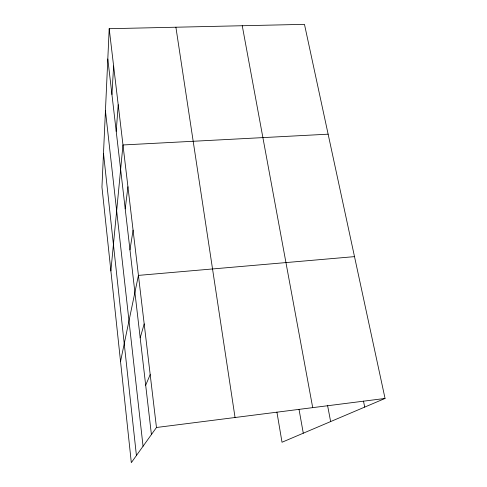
<?xml version="1.0" encoding="UTF-8"?>
<svg xmlns="http://www.w3.org/2000/svg" width="487" height="487" viewBox="0 0 487 487"><rect width="100%" height="100%" fill="white"/><g stroke="black" fill="none" stroke-linecap="round" stroke-linejoin="round"><path stroke-width="0.73" d="M109.198 28.703L101.947 187.099L131.32 462.65L156.461 427.495L109.198 28.703L304.472 24.35L385.053 398.445L282.016 442.245L276.92 412.124M111.937 94.527L113.623 66.031M116.21 131.313L118.213 104.754M110.884 270.942L122.98 144.968L328.128 134.181M125.214 208.905L127.929 186.746M129.968 249.861L133.079 230.187M120.539 361.482L138.436 275.392L354.506 256.631M140.189 337.881L144.189 323.928M145.686 385.235L150.191 374.582M156.461 427.495L385.053 398.445M363.491 401.142L364.714 407.089M327.526 405.257L330.643 421.572M242.252 25.738L312.709 407.637M299.03 409.39L303.285 433.205M175.898 27.217L235.051 417.511M107.81 58.994L151.414 434.556M105.442 110.805L143.05 446.25M103.494 153.381L136.421 455.522"/></g></svg>
